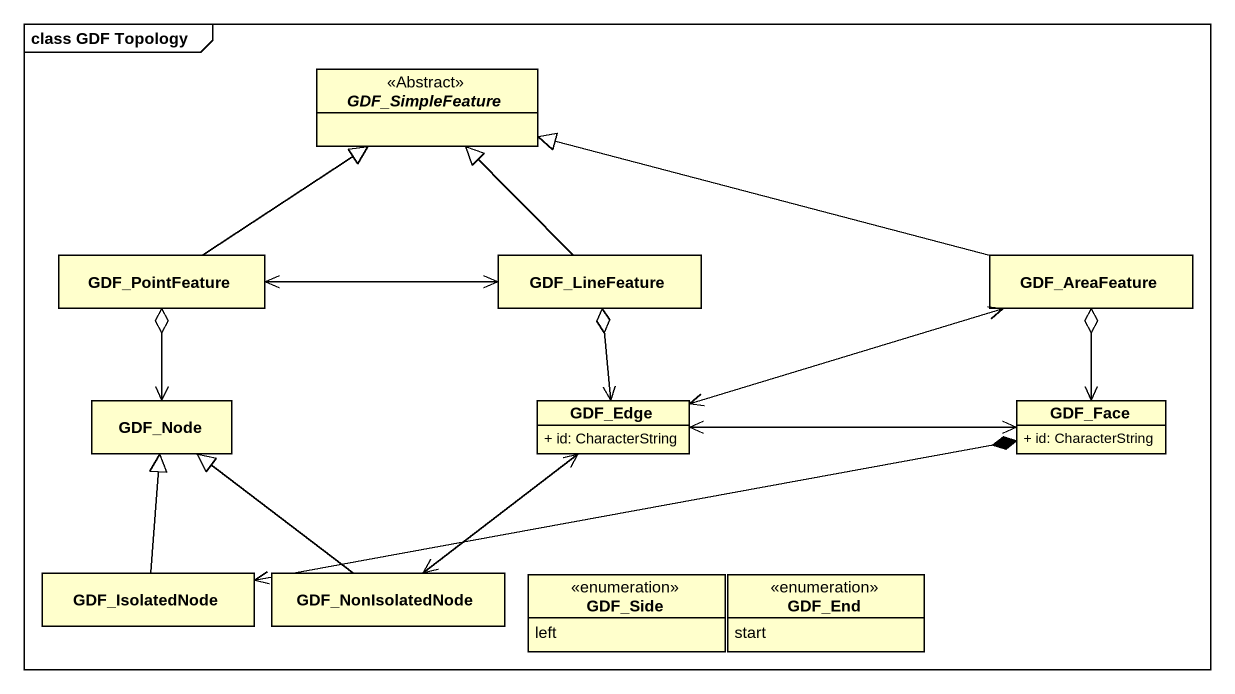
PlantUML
@startuml
mainframe class GDF Topology
hide circle
hide empty members
skinparam classAttributeIconSize 0
abstract class GDF_SimpleFeature <<Abstract>>
class GDF_PointFeature
class GDF_LineFeature
class GDF_AreaFeature
class GDF_Node
class GDF_Edge {
  + id: CharacterString
}
class GDF_Face {
  + id: CharacterString
}
class GDF_IsolatedNode
class GDF_NonIsolatedNode
enum GDF_Side {
  left
}
enum GDF_End {
  start
}
GDF_PointFeature -up-|> GDF_SimpleFeature
GDF_PointFeature <-right-> GDF_LineFeature
GDF_PointFeature o--> GDF_Node
GDF_LineFeature -up-|> GDF_SimpleFeature
GDF_LineFeature o--> GDF_Edge
GDF_AreaFeature -left-|> GDF_SimpleFeature
GDF_AreaFeature <-left-> GDF_Edge
GDF_AreaFeature o--> GDF_Face
GDF_Edge <--> GDF_NonIsolatedNode
GDF_Face <-left-> GDF_Edge
GDF_Face *-left-> GDF_IsolatedNode
GDF_IsolatedNode -up-|> GDF_Node
GDF_NonIsolatedNode -up-|> GDF_Node
@enduml
